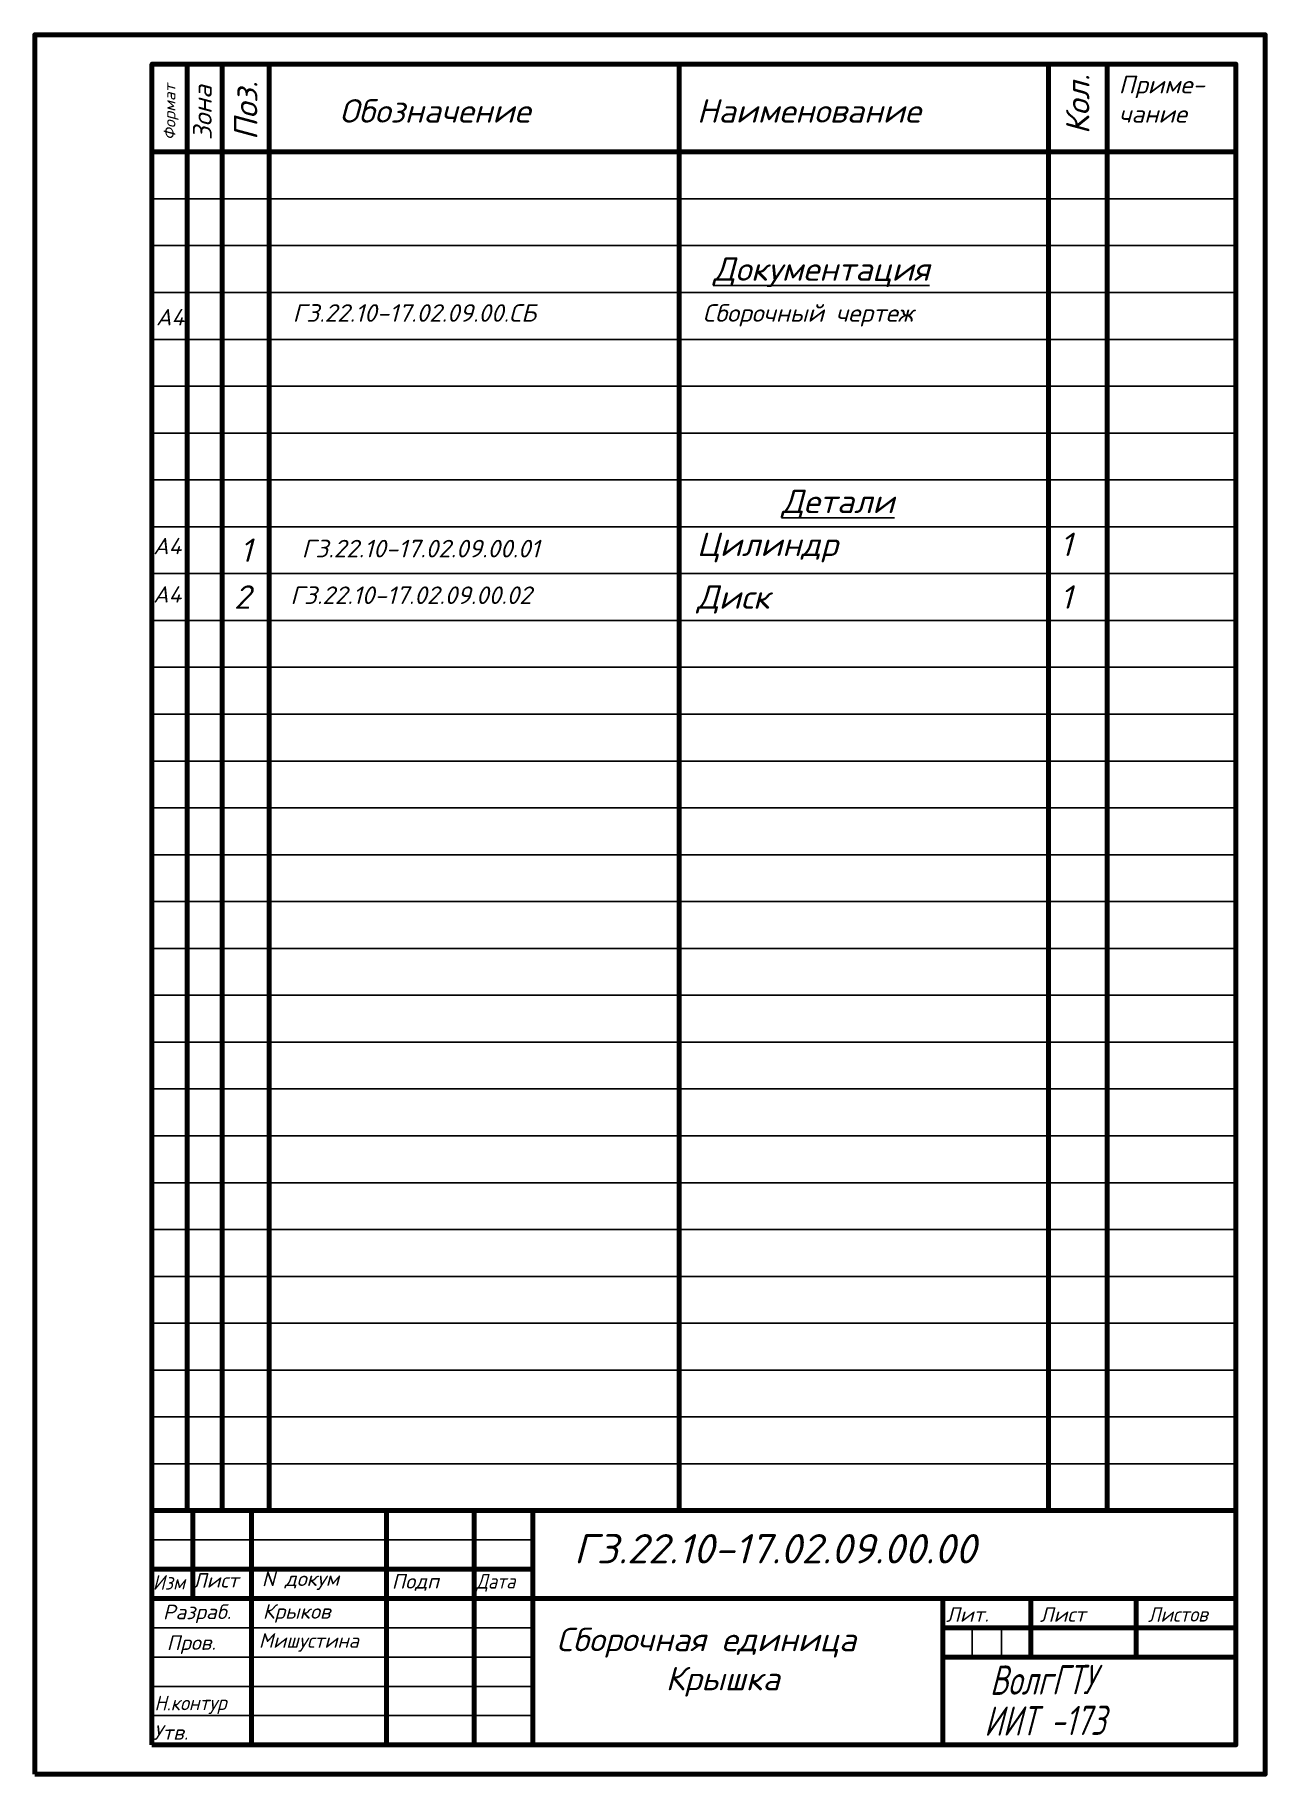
# Model space of a CAD drawing. Header units: millimetres. Extents: x 0 to 210, y 0 to 297.
import ezdxf

# ---------------------------------------------------------------- set-up
doc = ezdxf.new("R2010")
doc.units = ezdxf.units.MM
doc.layers.add('Основные', color=7, linetype='Continuous', lineweight=80)
doc.layers.add('Тонкие', color=7, linetype='Continuous', lineweight=25)
doc.styles.get("Standard").update_dxf_attribs({"font": 'simplex.shx', "oblique": 15})

msp = doc.modelspace()

# ---------------------------------------------------------------- linework, layer by layer
at = {"layer": 'Основные'}
for p, q in [((20, 292), (20, 277)), ((26, 292), (26, 45)), ((32, 292), (32, 45)), ((40, 292), (40, 45)), ((110, 292), (110, 45)), ((173, 292), (173, 45)), ((183, 292), (183, 45)), ((20, 277), (205, 277)), ((20, 277), (20, 269)), ((205, 269), (205, 261)), ((20, 261), (20, 253)), ((205, 253), (205, 245)), ((20, 245), (20, 237)), ((205, 237), (205, 229)), ((20, 229), (20, 221)), ((205, 221), (205, 213)), ((20, 213), (20, 205)), ((205, 205), (205, 197)), ((20, 197), (20, 189)), ((205, 189), (205, 181)), ((20, 181), (20, 173)), ((205, 173), (205, 165)), ((20, 165), (20, 157)), ((205, 157), (205, 149)), ((20, 149), (20, 141)), ((205, 141), (205, 133)), ((20, 133), (20, 125)), ((20, 125), (20, 117)), ((205, 117), (205, 109)), ((20, 109), (20, 101)), ((205, 101), (205, 93)), ((20, 93), (20, 85)), ((205, 85), (205, 77)), ((20, 77), (20, 69)), ((205, 69), (205, 61)), ((20, 61), (20, 53)), ((20, 60), (20, 60)), ((20, 45), (85, 45)), ((27, 45), (27, 30)), ((37, 45), (37, 5)), ((60, 45), (60, 5)), ((75, 45), (75, 5)), ((85, 45), (85, 5)), ((85, 45), (205, 45)), ((170, 45), (188, 45)), ((20, 35), (85, 35)), ((20, 30), (85, 30)), ((85, 30), (155, 30)), ((155, 30), (155, 5)), ((155, 30), (205, 30)), ((170, 30), (170, 20)), ((188, 30), (187.97, 20)), ((155, 25), (205, 25)), ((155, 20), (205, 20))]:
    msp.add_line(p, q, dxfattribs=at)
for points in [[(0, 0), (210, 0), (210, 297), (0, 297)], [(20, 5), (205, 5), (205, 292), (20, 292)]]:
    msp.add_lwpolyline(points, close=True, dxfattribs=at)
at = {"layer": 'Тонкие'}
for p, q in [((20, 269), (205, 269)), ((205, 261), (20, 261)), ((20, 253), (205, 253)), ((205, 245), (20, 245)), ((20, 237), (205, 237)), ((205, 229), (20, 229)), ((20, 221), (205, 221)), ((205, 213), (20, 213)), ((20, 205), (205, 205)), ((205, 197), (20, 197)), ((20, 189), (205, 189)), ((205, 181), (20, 181)), ((20, 173), (205, 173)), ((205, 165), (20, 165)), ((20, 157), (205, 157)), ((205, 149), (20, 149)), ((20, 141), (205, 141)), ((205, 133), (20, 133)), ((20, 125), (205, 125)), ((20, 117), (205, 117)), ((205, 109), (20, 109)), ((20, 101), (205, 101)), ((205, 93), (20, 93)), ((20, 85), (205, 85)), ((205, 77), (20, 77)), ((20, 69), (205, 69)), ((205, 61), (20, 61)), ((20, 53), (205, 53)), ((20, 40), (85, 40)), ((20, 25), (85, 25)), ((160, 25), (160, 20)), ((165, 25), (165, 20)), ((20, 20), (85, 20)), ((20, 15), (85, 15)), ((20, 10), (85, 10))]:
    msp.add_line(p, q, dxfattribs=at)

# ---------------------------------------------------------------- texts
at = {"layer": 'Тонкие', "oblique": 15}
for s, height, width, p in [('Изм', 2.5, 0.9, (20.14, 31.5)), ('Дата', 2.5, 0.85, (75.34, 31.67)), ('Листов', 2.5, 0.9, (190, 26)), ('ВолгГТУ', 5, 0.7, (163.02, 13.54)), ('Н.контур', 2.5, 0.9, (20.42, 10.88)), ('ИИТ -173', 5, 0.7, (162.04, 6.56))]:
    msp.add_text(s, height=height, rotation=0.421, dxfattribs=dict(at, width=width)).set_placement(p)
for s, p in [('Лист', (26.96, 31.83)), ('N докум', (38.75, 32.08)), ('Подп', (60.92, 31.67)), ('Разраб.', (21.86, 26.43)), ('Лит.', (155.52, 26)), ('Лист', (171.52, 26)), ('Пров.', (22.51, 21.19)), ('Утв.', (20.2, 5.86))]:
    msp.add_text(s, height=2.5, rotation=0.421, dxfattribs=at).set_placement(p)
at = {"layer": 'Тонкие', "oblique": 15, "width": 0.95}
msp.add_text('Мишустина', height=2.5, dxfattribs=at).set_placement((38.24, 21.58))
at = {"layer": 'Тонкие', "attachment_point": 1, "rotation": 90}
for s, insert, char_height in [('Формат', (22, 279), 2), ('Зона', (27, 279), 3.2), ('Поз.', (34, 279), 4), ('Кол.', (176, 280), 4)]:
    msp.add_mtext_dynamic_manual_height_columns(s, width=50, gutter_width=12.5, heights=[0], dxfattribs=dict(at, insert=insert, char_height=char_height))
at = {"layer": 'Тонкие', "attachment_point": 1}
for s, width, heights, insert, char_height in [('Приме-\\Pчание', 17, [11], (185, 290), 3), ('Обозначение', 50, [0], (52, 286), 4), ('Наименование', 50, [0], (113, 286), 4), ('\\pi2.80269;{\\LДокументация}', 50, [0], (113, 259), 4), ('A4', 4.0734, [0], (20.69, 250.18), 2.8), ('ГЗ.22.10-17.02.09.00.СБ', 109.5691, [9.91], (44, 251), 3), ('Сборочный чертеж', 109.5691, [9.91], (114, 251), 3), ('\\pi13.0884;{\\LДетали}', 50, [0], (114.37, 219.33), 4), ('A4', 4.0734, [0], (20.21, 211.1), 2.8), ('1', 6, [0], (35, 211), 4), ('Цилиндр', 50, [0], (113, 212), 4), ('1', 6, [0], (175, 212), 4), ('ГЗ.22.10-17.02.09.00.01', 109.5691, [9.91], (45.55, 210.77), 3), ('A4', 4.0734, [0], (20.2, 202.85), 2.8), ('2', 6, [0], (34, 203), 4), ('ГЗ.22.10-17.02.09.00.02', 109.5691, [9.91], (43.61, 202.81), 3), ('Диск', 50, [0], (113, 203), 4), ('1', 6, [0], (175, 203), 4), ('ГЗ.22.10-17.02.09.00.00', 109.5691, [9.91], (92, 41), 5), ('Крыков', 4.1737, [0], (38.9, 29.05), 2.5), ('\\pi3.01368;Сборочная единица \\P\\pi21.66667;Крышка', 66, [0], (86, 25), 4)]:
    msp.add_mtext_dynamic_manual_height_columns(s, width=width, gutter_width=12.5, heights=heights, dxfattribs=dict(at, insert=insert, char_height=char_height))

doc.saveas('drawing.dxf')
